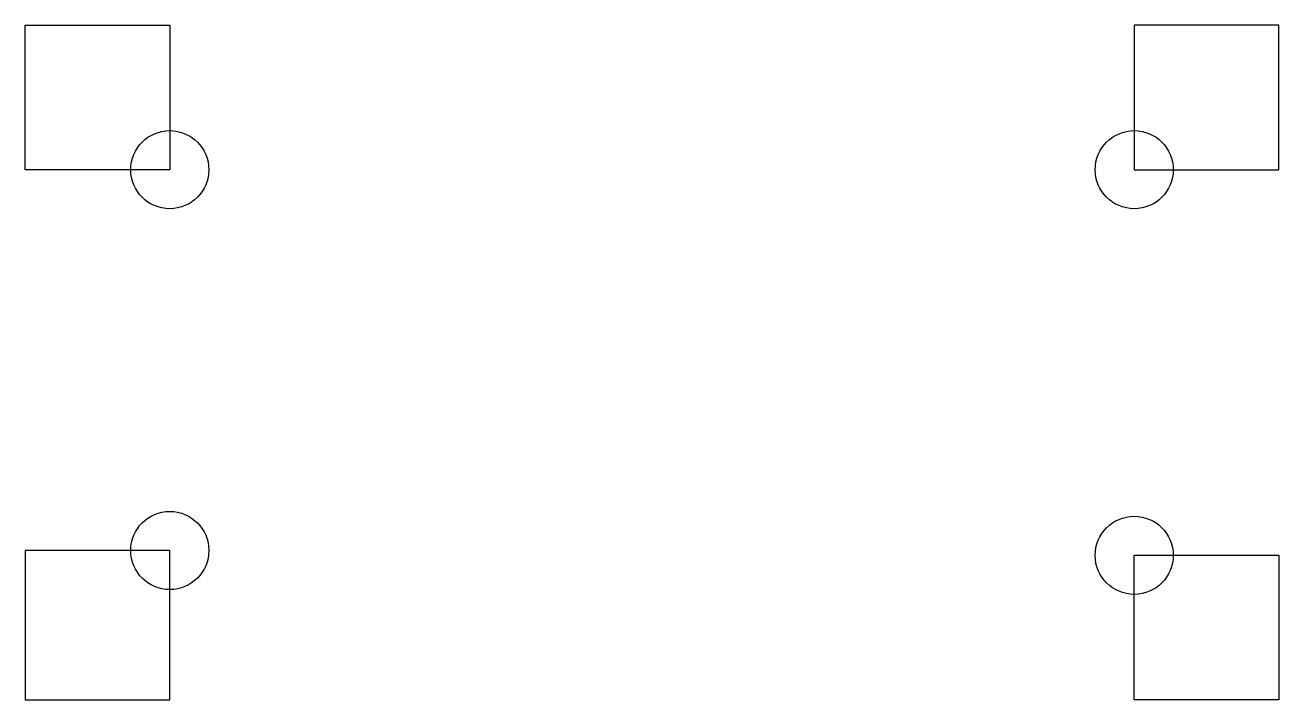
# Model space of a CAD drawing. Header units: millimetres. Extents: x 29 to 159, y -203 to -133.
import ezdxf

# ---------------------------------------------------------------- set-up
doc = ezdxf.new("R2010")
doc.units = ezdxf.units.MM
doc.layers.get('0').update_dxf_attribs({"linetype": 'CONTINUOUS'})

msp = doc.modelspace()

# ---------------------------------------------------------------- linework, layer by layer
for points in [[(28.5, -132.5), (43.5, -132.5), (43.5, -147.5), (28.5, -147.5)], [(158.5, -132.5), (143.5, -132.5), (143.5, -147.5), (158.5, -147.5)], [(28.5, -202.5), (43.5, -202.5), (43.5, -187), (28.5, -187)], [(158.5, -202.5), (143.5, -202.5), (143.5, -187.5), (158.5, -187.5)]]:
    msp.add_lwpolyline(points, close=True)
for centre in [(43.5, -147.5), (143.5, -147.5), (43.5, -187), (143.5, -187.5)]:
    msp.add_circle(centre, 4.05)

doc.saveas('drawing.dxf')
